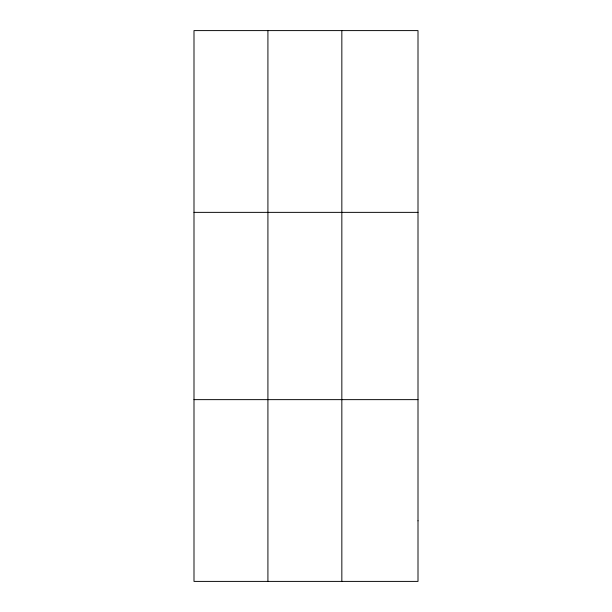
<?xml version="1.0" encoding="UTF-8"?>
<svg xmlns="http://www.w3.org/2000/svg" width="612" height="612" viewBox="0 0 612 612"><rect width="100%" height="100%" fill="white"/><g stroke="black" fill="none" stroke-linecap="round" stroke-linejoin="round"><path stroke-width="0.92" d="M267.918 581.4L267.918 30.6M341.84 581.4L341.84 30.6M193.996 212.364L418.004 212.364M193.996 399.636L418.004 399.636M418.004 520.812L418.004 581.4L193.996 581.4L193.996 30.6L418.004 30.6L418.004 520.812"/></g></svg>
